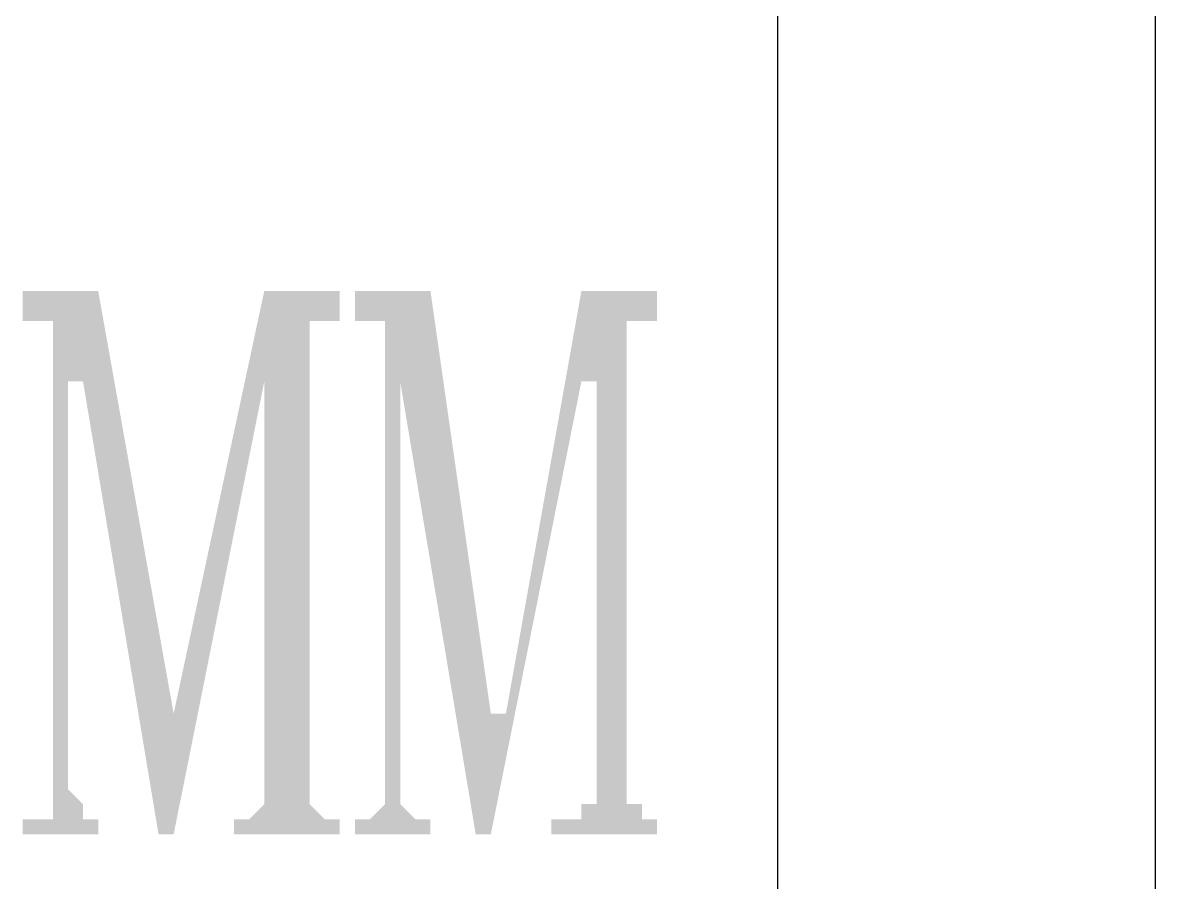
# Model space of a CAD drawing. Header units: inches. Extents: x 11 to 286, y 6 to 196.
# Drawn here: x 114.314 to 117.489, y 154.946 to 157.357 of the extents above; entities that cross this region are included whole.
import ezdxf

# ---------------------------------------------------------------- set-up
doc = ezdxf.new("R2010")
doc.units = ezdxf.units.IN
doc.header["$MEASUREMENT"] = 0
doc.layers.add('PDF_几何图形', color=7, linetype='Continuous')
doc.layers.add('PDF_实体填充', color=7, linetype='Continuous', true_color=0xffffff)

msp = doc.modelspace()

# ---------------------------------------------------------------- hatches: boundary and pattern name
at = {"layer": 'PDF_实体填充', "transparency": 33554559}
for points in [[(115.1184, 155.2081), (115.1184, 155.1658), (115.1608, 155.1234), (115.2031, 155.1234), (115.2031, 155.0811), (114.9068, 155.0811), (114.9068, 155.1234), (114.9491, 155.1234), (114.9914, 155.1658), (114.9914, 155.2081), (114.9914, 156.3511), (114.7374, 155.0811), (114.6951, 155.0811), (114.4834, 156.3511), (114.4411, 156.3511), (114.4411, 155.2081), (114.4834, 155.1658), (114.4834, 155.1234), (114.5258, 155.1234), (114.5258, 155.0811), (114.3141, 155.0811), (114.3141, 155.1234), (114.3564, 155.1234), (114.3988, 155.1234), (114.3988, 155.1658), (114.3988, 155.2081), (114.3988, 156.4781), (114.3988, 156.5204), (114.3564, 156.5204), (114.3141, 156.5204), (114.3141, 156.6051), (114.5258, 156.6051), (114.7374, 155.4198), (114.9914, 156.6051), (115.2031, 156.6051), (115.2031, 156.5204), (115.1608, 156.5204), (115.1184, 156.5204), (115.1184, 156.4781)], [(116.0074, 155.2081), (116.0074, 155.1658), (116.0498, 155.1658), (116.0498, 155.1234), (116.0921, 155.1234), (116.0921, 155.0811), (115.7958, 155.0811), (115.7958, 155.1234), (115.8381, 155.1234), (115.8804, 155.1234), (115.8804, 155.1658), (115.9228, 155.1658), (115.9228, 155.2081), (115.9228, 156.3511), (115.8804, 156.3511), (115.6264, 155.0811), (115.5841, 155.0811), (115.3724, 156.3511), (115.3724, 155.2081), (115.3724, 155.1658), (115.4148, 155.1234), (115.4571, 155.1234), (115.4571, 155.0811), (115.2454, 155.0811), (115.2454, 155.1234), (115.2878, 155.1234), (115.3301, 155.1658), (115.3301, 155.2081), (115.3301, 156.4781), (115.3301, 156.5204), (115.2878, 156.5204), (115.2454, 156.5204), (115.2454, 156.6051), (115.4571, 156.6051), (115.6264, 155.4198), (115.6688, 155.4198), (115.8804, 156.6051), (116.0921, 156.6051), (116.0921, 156.5204), (116.0498, 156.5204), (116.0074, 156.5204), (116.0074, 156.4781)]]:
    msp.add_hatch(color=7, dxfattribs=at).paths.add_polyline_path(points, flags=0)

# ---------------------------------------------------------------- linework, layer by layer
at = {"layer": 'PDF_几何图形'}
for p, q in [((117.4891, 136.4544), (117.4891, 164.0134)), ((116.4308, 135.2691), (116.4308, 157.4094))]:
    msp.add_line(p, q, dxfattribs=at)

doc.saveas('drawing.dxf')
